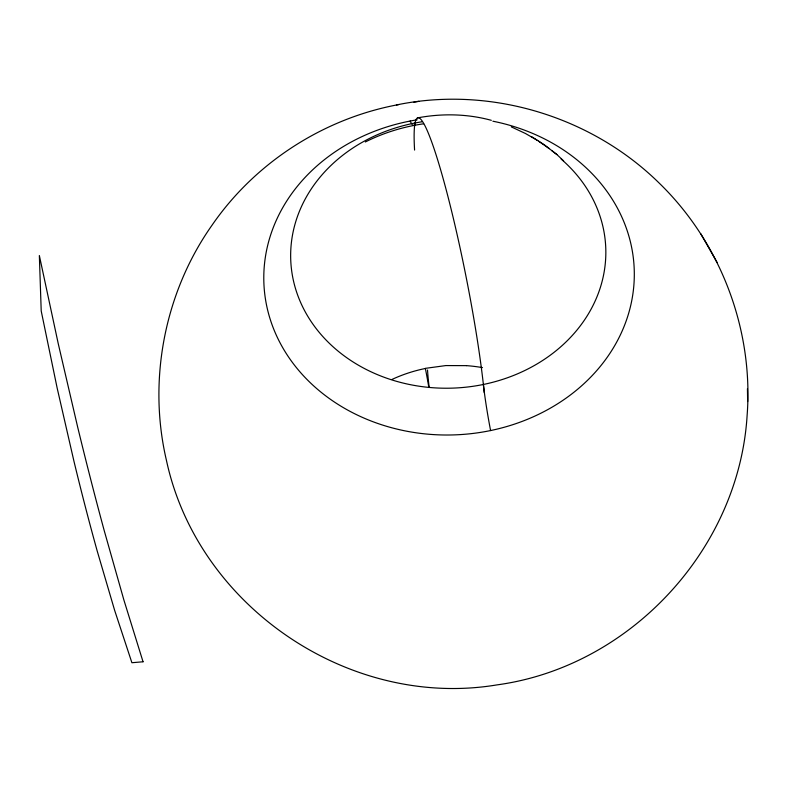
<?xml version="1.0" encoding="UTF-8"?>
<svg xmlns="http://www.w3.org/2000/svg" width="787" height="787" viewBox="0 0 787 787"><rect width="100%" height="100%" fill="white"/><g stroke="black" fill="none" stroke-linecap="round" stroke-linejoin="round"><path stroke-width="1.18" d="M396.432 104.956C489.947 85.547 591.381 116.26 659.299 183.194C720.823 242.976 753.68 329.861 747.119 415.408C738.944 549.533 629.885 666.796 497.01 684.887C349.517 709.461 197.783 606.62 166.421 460.287C147.622 380.19 164.581 292.41 212.037 225.2C255.204 162.447 323.949 118.276 398.832 104.553M365.306 141.985C383.584 132.777 403.367 126.697 423.613 123.795M417.641 117.863C441.979 113.289 467.38 113.781 491.324 120.322M413.913 102.182L418.91 101.356M466.514 365.64L445.816 365.571L425.354 368.355A59.232 4.191 78.5 0 1 428.836 387.411M511.314 126.884L525.47 133.505L537.029 140.145M538.524 141.129L549.326 148.654M531.382 136.564L544.417 144.857L556.921 154.577L563.62 160.863M551.825 150.632L556.921 154.577M717.183 262.592L700.705 233.65M747.434 388.739L747.65 401.577M492.888 121.208A185.299 158.915 -2.1 0 1 599.261 367.637A185.299 158.915 -2.1 0 1 292.007 361.912A185.299 158.915 -2.1 0 1 417.179 119.801M415.054 122.959A83.717 7.791 79.6 0 1 412.545 124.907M411.817 124.012A83.717 7.791 79.6 0 1 410.175 121.001M490.596 430.597A93.525 10.428 78.2 0 1 483.385 384.499M561.151 159.072A157.626 134.252 -2.2 0 1 533.389 366.044A157.626 134.252 -2.2 0 1 301.273 303.92A157.626 134.252 -2.2 0 1 421.901 121.798M414.582 150.071A166.087 16.36 78.8 0 1 441.379 172.363A166.087 16.36 78.8 0 1 484.241 392.585M392.182 379.354A140.588 129.245 -1.3 0 1 425.383 368.483M466.514 365.65A144.237 132.718 -1.3 0 1 482.49 367.618M429.151 387.302A129.806 10.024 78.2 0 1 427.528 370.018M143.047 661.778L131.901 662.723L114.666 610.427L97.165 550.87A393.687 47.358 78 0 1 73.988 461.398L57.166 388.099L41.209 310.973L39.35 255.529L58.179 343.368L77.706 427.252A509.828 54.746 77.8 0 0 104.179 530.468L123.874 599.96L143.047 661.778"/></g></svg>
